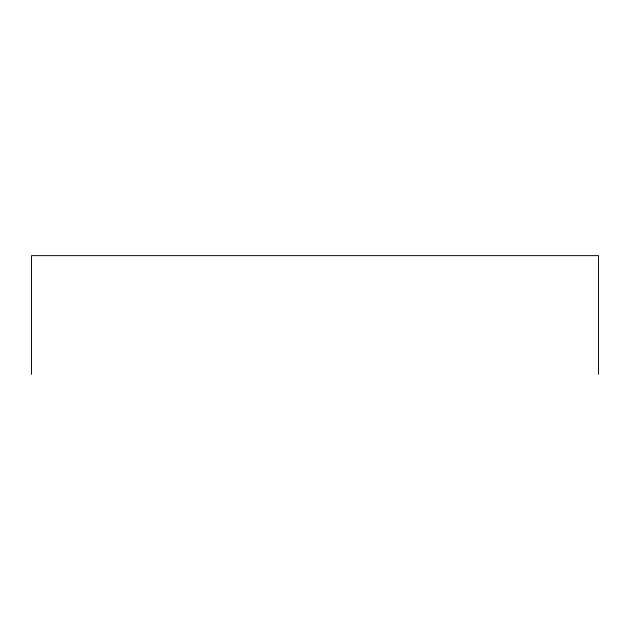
<?xml version="1.0" encoding="UTF-8"?>
<svg xmlns="http://www.w3.org/2000/svg" width="630" height="630" viewBox="0 0 630 630"><rect width="100%" height="100%" fill="white"/><g stroke="black" fill="none" stroke-linecap="round" stroke-linejoin="round"><path stroke-width="0.94" d="M598.5 374.37L598.5 255.63L31.5 255.63L31.5 374.37"/></g></svg>
